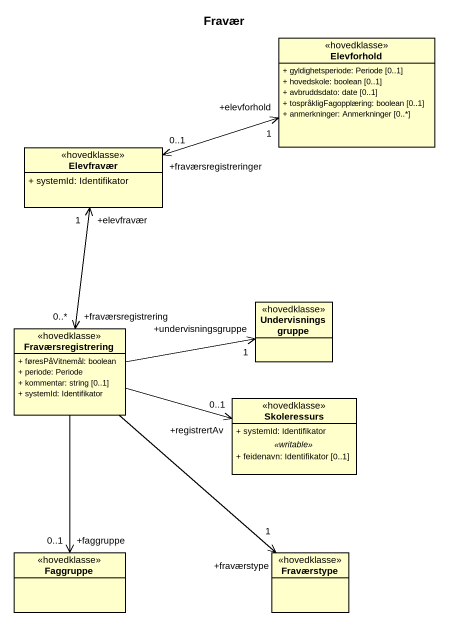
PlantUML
@startuml
title Fravær
hide circle
hide empty members
skinparam classAttributeIconSize 0
class Elevforhold <<hovedklasse>> {
  + gyldighetsperiode: Periode [0..1]
  + hovedskole: boolean [0..1]
  + avbruddsdato: date [0..1]
  + tospråkligFagopplæring: boolean [0..1]
  + anmerkninger: Anmerkninger [0..*]
}
class Elevfravær <<hovedklasse>> {
  + systemId: Identifikator
}
class Fraværsregistrering <<hovedklasse>> {
  + føresPåVitnemål: boolean
  + periode: Periode
  + kommentar: string [0..1]
  + systemId: Identifikator
}
class Undervisningsgruppe <<hovedklasse>>
class Skoleressurs <<hovedklasse>> {
  + systemId: Identifikator
  .. <<writable>> ..
  + feidenavn: Identifikator [0..1]
}
class Faggruppe <<hovedklasse>>
class Fraværstype <<hovedklasse>>
Elevforhold "+elevforhold\n1" <-left-> "+fraværsregistreringer\n0..1" Elevfravær
Elevfravær "+elevfravær\n1" <--> "+fraværsregistrering\n0..*" Fraværsregistrering
Fraværsregistrering -right-> "+undervisningsgruppe\n1" Undervisningsgruppe
Fraværsregistrering -right-> "+registrertAv\n0..1" Skoleressurs
Fraværsregistrering --> "+faggruppe\n0..1" Faggruppe
Fraværsregistrering --> "+fraværstype\n1" Fraværstype
@enduml
